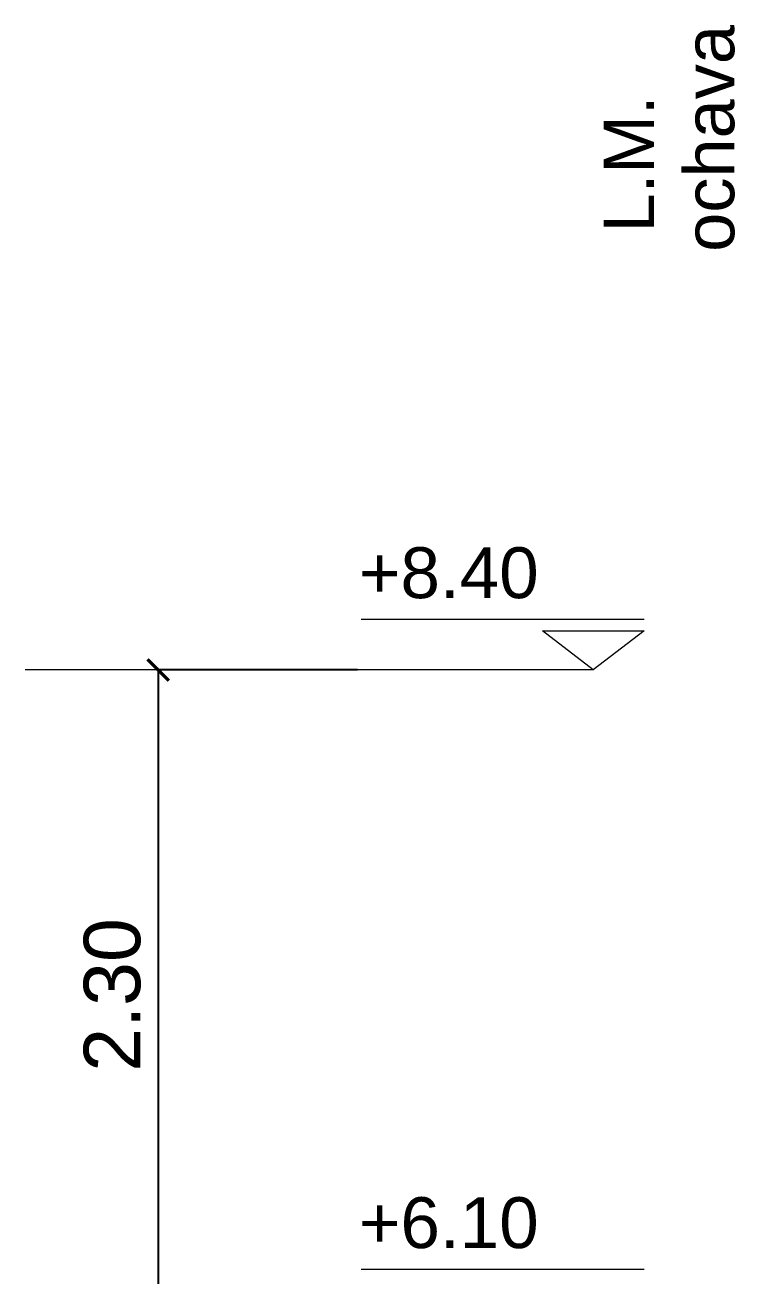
# Model space of a CAD drawing. Header units: inches. Extents: x -309 to 190, y -1585 to -1350.
# Drawn here: x -69.002 to -66.489, y -1446.25 to -1441.826 of the extents above; entities that cross this region are included whole.
import ezdxf

# ---------------------------------------------------------------- set-up
doc = ezdxf.new("R2010")
doc.units = ezdxf.units.IN
doc.header["$MEASUREMENT"] = 0
doc.header["$PDMODE"] = 3
doc.layers.get('0').update_dxf_attribs({"color": 9, "linetype": 'CONTINUOUS'})
doc.layers.get('DEFPOINTS').update_dxf_attribs({"color": 9, "linetype": 'CONTINUOUS'})
doc.layers.add('cotas', color=9, linetype='CONTINUOUS', lineweight=15)
doc.layers.add('COTAS 1.75', color=9, linetype='CONTINUOUS')
doc.layers.add('TEXT-CARP', color=9, linetype='CONTINUOUS')
doc.styles.add('ARIAL', font='arial.ttf', dxfattribs={"height": 0.225})
doc.styles.add('COTAS', font='arial.ttf')
doc.dimstyles.new('FMR75', dxfattribs={"dimtxt": 0.13, "dimasz": 0.075, "dimexe": 0, "dimexo": 0, "dimgap": 0.06, "dimtad": 1, "dimzin": 4, "dimdsep": 46, "dimtxsty": 'COTAS', "dimblk1": 'ARCHTICK', "dimblk2": 'ARCHTICK', "dimsah": 1, "dimcen": 0.2, "dimclrd": 256, "dimclre": 9, "dimclrt": 2, "dimadec": 0, "dimazin": 0, "dimtfac": 1, "dimtmove": 2, "dimatfit": 3, "dimldrblk": 'ARCHTICK', "dimfxl": 1, "dimtvp": -0.8, "dimtolj": 1, "dimtzin": 0, "dimarcsym": 0})

# ---------------------------------------------------------------- blocks, each defined once
blk = doc.blocks.new('_ARCHTICK')
at = {"color": 0, "linetype": 'ByBlock', "const_width": 0.15}
blk.add_lwpolyline([(-0.5, -0.5), (0.5, 0.5)], dxfattribs=at)
blk = doc.blocks.new('*D102')
at = {"layer": 'COTAS 1.75', "color": 7, "lineweight": -2, "transparency": 16777216}
for p, q in [((-67.8256, -1444.1087), (-68.5307, -1444.1087)), ((-67.8256, -1446.4087), (-68.5307, -1446.4087))]:
    blk.add_line(p, q, dxfattribs=at)
at = {"layer": 'COTAS 1.75', "lineweight": -2, "transparency": 16777216}
blk.add_line((-68.5307, -1444.1087), (-68.5307, -1446.4087), dxfattribs=at)
at = {"layer": 'DEFPOINTS', "color": 0, "transparency": 16777216}
for p in [(-67.8256, -1444.1087), (-68.5307, -1446.4087), (-67.8256, -1446.4087)]:
    blk.add_point(p, dxfattribs=at)
at = {"layer": 'COTAS 1.75', "lineweight": -2, "transparency": 16777216, "xscale": 0.075, "yscale": 0.075, "zscale": 0.075}
for p, rotation in [((-68.5307, -1444.1087), 90), ((-68.5307, -1446.4087), 270)]:
    blk.add_blockref('_ARCHTICK', p, dxfattribs=dict(at, rotation=rotation))
at = {"layer": 'COTAS 1.75', "color": 2, "transparency": 16777216, "insert": (-68.6928, -1445.2587), "char_height": 0.2, "attachment_point": 5, "rotation": 90, "style": 'COTAS'}
blk.add_mtext('\\A1;2.30', dxfattribs=at)
blk = doc.blocks.new('*D105')
at = {"layer": 'COTAS 1.75', "color": 7, "lineweight": -2, "transparency": 16777216}
for p, q in [((-67.8256, -1444.1087), (-68.5307, -1444.1087)), ((-67.8256, -1446.4087), (-68.5307, -1446.4087))]:
    blk.add_line(p, q, dxfattribs=at)
at = {"layer": 'COTAS 1.75', "lineweight": -2, "transparency": 16777216}
blk.add_line((-68.5307, -1444.1087), (-68.5307, -1446.4087), dxfattribs=at)
at = {"layer": 'DEFPOINTS', "color": 0, "transparency": 16777216}
for p in [(-67.8256, -1444.1087), (-68.5307, -1446.4087), (-67.8256, -1446.4087)]:
    blk.add_point(p, dxfattribs=at)
at = {"layer": 'COTAS 1.75', "lineweight": -2, "transparency": 16777216, "xscale": 0.075, "yscale": 0.075, "zscale": 0.075}
for p, rotation in [((-68.5307, -1444.1087), 90), ((-68.5307, -1446.4087), 270)]:
    blk.add_blockref('_ARCHTICK', p, dxfattribs=dict(at, rotation=rotation))
at = {"layer": 'COTAS 1.75', "color": 2, "transparency": 16777216, "insert": (-68.6928, -1445.2587), "char_height": 0.2, "attachment_point": 5, "rotation": 90, "style": 'COTAS'}
blk.add_mtext('\\A1;2.30', dxfattribs=at)

msp = doc.modelspace()

# ---------------------------------------------------------------- linework, layer by layer
at = {"layer": 'cotas'}
for points in [[(-67.8125, -1443.9287), (-66.8108, -1443.9287)], [(-66.9908, -1444.1087), (-69.0021, -1444.1087)], [(-67.8125, -1446.2287), (-66.8108, -1446.2287)]]:
    msp.add_lwpolyline(points, dxfattribs=at)
msp.add_lwpolyline([(-66.9908, -1444.1087), (-67.1708, -1443.9707), (-66.8108, -1443.9707), (-66.9908, -1444.1087)], close=True, dxfattribs=at)

# ---------------------------------------------------------------- texts
at = {"layer": 'cotas', "char_height": 0.18, "attachment_point": 5, "style": 'COTAS'}
for s, insert in [('\\A1;+8.40', (-67.5019, -1443.7658)), ('\\A1;+6.10', (-67.5019, -1446.0658))]:
    msp.add_mtext(s, dxfattribs=dict(at, insert=insert))
at = {"layer": 'TEXT-CARP', "style": 'ARIAL'}
for s, p in [('ochava', (-66.4916, -1442.6289)), ('ochava', (-66.4916, -1442.6289)), ('L.M.', (-66.7752, -1442.5602)), ('L.M.', (-66.7752, -1442.5602))]:
    msp.add_text(s, height=0.1782, rotation=90, dxfattribs=at).set_placement(p)

# ---------------------------------------------------------------- dimensions: what is measured, and where the dimension line sits
at = {"layer": 'COTAS 1.75'}
for picture in ['*D102', '*D105']:
    dim = msp.add_linear_dim(base=(-68.5307, -1446.4087), p1=(-67.8256, -1444.1087), p2=(-67.8256, -1446.4087), angle=90, dimstyle='FMR75', override={"dimtxt": 0.2, "dimclre": 7}, dxfattribs=at)
    dim.commit()
    dim.dimension.update_dxf_attribs({"geometry": picture, "text_midpoint": (-68.6928, -1445.2587)})

doc.saveas('drawing.dxf')
